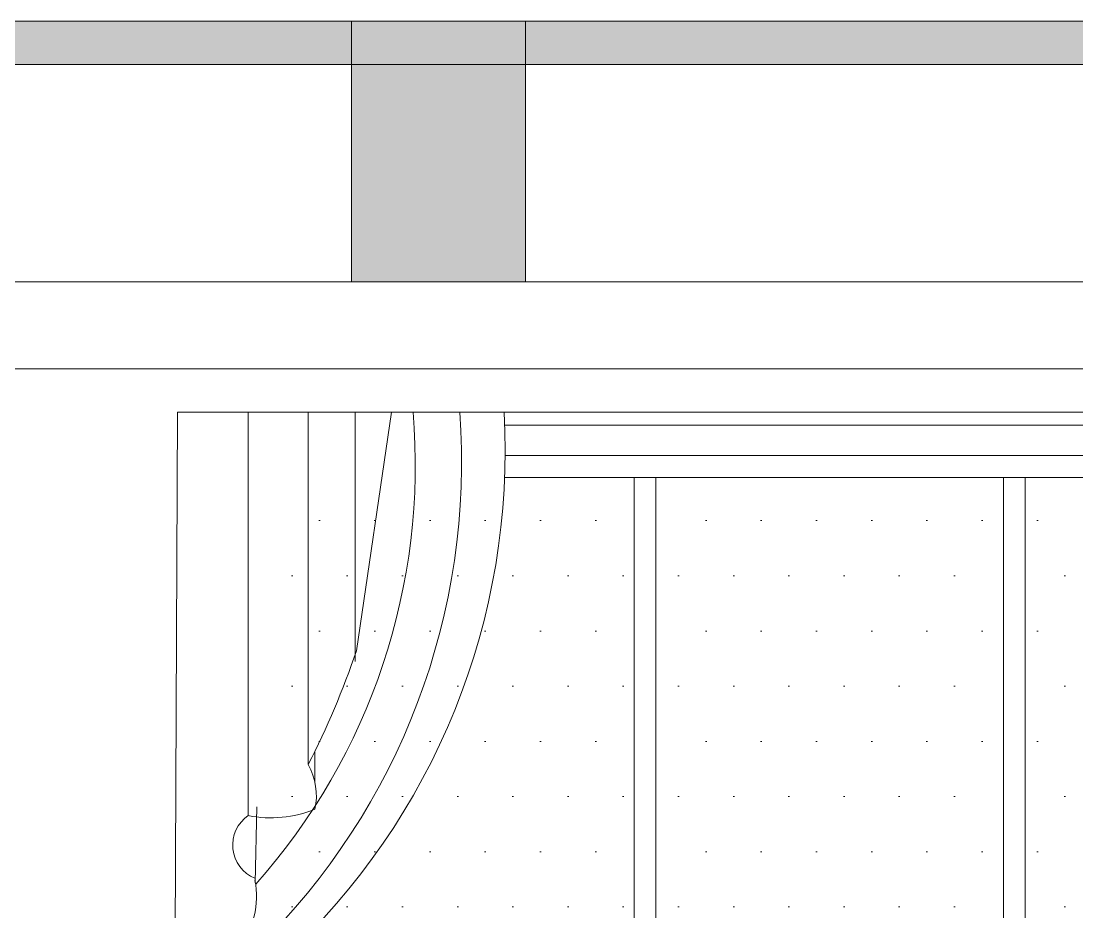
# Model space of a CAD drawing. Header units: millimetres. Extents: x -51 to 151, y -74 to 104.
# Drawn here: x 90.606 to 93.035, y -28.397 to -26.347 of the extents above; entities that cross this region are included whole.
import ezdxf

# ---------------------------------------------------------------- set-up
doc = ezdxf.new("R2010")
doc.units = ezdxf.units.MM
doc.header["$LTSCALE"] = 15
doc.layers.add('PH', color=8, linetype='Continuous')

# ---------------------------------------------------------------- blocks, each defined once
blk = doc.blocks.new('dfgh')
at = {"layer": 'PH', "lineweight": 0}
for p, q in [((716222.3, -37839.4), (719222.3, -37839.4)), ((718730.5, -37839.4), (718811, -38388.4)), ((718814.3, -38413.2), (718814.3, -37839.4)), ((718921.9, -37839.4), (718921.9, -38650.3)), ((719059.8, -37839.4), (719059.8, -38767.9)), ((719222.3, -37839.4), (719232.6, -40083.5)), ((716974.5, -37869.4), (718470.1, -37869.4)), ((718906.5, -38691.4), (718906.5, -38619.5)), ((719043.9, -38922.2), (719039.8, -38747.9))]:
    blk.add_line(p, q, dxfattribs=at)
for centre, radius, start, end in [((720060.7, -37928.8), 1591.7, 176.7809, 227.2178), ((720135.4, -37953.7), 1566.3, 175.8149, 225.5927), ((720126.4, -37961.1), 1450.8, 175.1863, 221.6803), ((720672.5, -37755), 1966.3, 198.7915, 207.0855), ((719051, -38722.2), 147.8, 150.8962, 192.0318), ((719007.9, -38506.7), 266.3, 247.62, 281.2447), ((719013.9, -38835.7), 81.9, 291.8585, 55.9029), ((719230.3, -38953.1), 189.4, 168.9791, 269.1889)]:
    blk.add_arc(centre, radius, start, end, dxfattribs=at)
blk = doc.blocks.new('errt')
at = {"linetype": 'Continuous', "lineweight": 0}
h = blk.add_hatch(dxfattribs=at)
h.set_pattern_fill('DOTS', color=252, scale=80)
h.set_pattern_definition([(0, (303740.45, -38800), (63.5, 127), [0, -127])])
h.paths.add_polyline_path([(717272.3, -37889.4), (716472.3, -37889.4), (716472.3, -39532.2), (717272.3, -39532.2)])
h.paths.add_polyline_path([(718122.3, -37889.4), (717322.3, -37889.4), (717322.3, -39524.3), (718122.3, -39524.3)])
h.paths.add_polyline_path([(718972.3, -37889.4), (718172.3, -37889.4), (718172.3, -40289.4), (718972.3, -40289.4)])
at = {"color": 252, "linetype": 'Continuous', "lineweight": 0}
for p, q in [((718470.2, -37889.4), (716974.4, -37889.4)), ((717272.3, -39527.9), (717272.3, -37889.4)), ((717322.3, -39530.7), (717322.3, -37889.4)), ((718122.3, -39793.7), (718122.3, -37889.4)), ((718172.3, -40289.4), (718172.3, -37889.4))]:
    blk.add_line(p, q, dxfattribs=at)
blk.add_lwpolyline([(718469.1, -37839.4), (716975.5, -37839.4)], dxfattribs=at)
blk.add_blockref('dfgh', (0, 100), dxfattribs=at)

msp = doc.modelspace()

# ---------------------------------------------------------------- hatches: boundary and pattern name
at = {"linetype": 'Continuous', "lineweight": 13}
h = msp.add_hatch(color=256, dxfattribs=at)
h.dxf.hatch_style = 1
h.paths.add_polyline_path([(69.2663, -26.3473), (69.2663, -26.4473), (100.8663, -26.4473), (100.8663, -26.5473), (100.8663, -26.3473)])
h = msp.add_hatch(color=256, dxfattribs=at)
h.dxf.hatch_style = 1
h.paths.add_polyline_path([(91.3663, -26.9473), (91.7663, -26.9473), (91.7663, -26.3473), (91.3663, -26.3473)])

# ---------------------------------------------------------------- linework, layer by layer
for points in [[(69.2663, -26.3473), (100.8663, -26.3473)], [(100.8663, -26.4473), (69.2663, -26.4473)], [(88.8663, -26.9473), (94.2663, -26.9473)], [(88.8663, -27.1473), (94.2663, -27.1473)]]:
    msp.add_lwpolyline(points, dxfattribs=at)
msp.add_lwpolyline([(91.3663, -26.9473), (91.7663, -26.9473), (91.7663, -26.3473), (91.3663, -26.3473)], close=True, dxfattribs=at)

# ---------------------------------------------------------------- block references
at = {"linetype": 'Continuous', "lineweight": 13, "xscale": -0.001, "yscale": 0.001, "zscale": 0.001}
msp.add_blockref('errt', (810.1886, 10.4921), dxfattribs=at)

doc.saveas('drawing.dxf')
